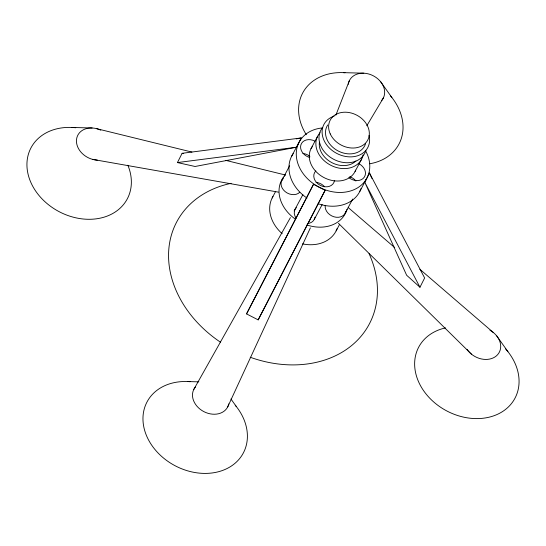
<?xml version="1.0" encoding="UTF-8"?>
<svg xmlns="http://www.w3.org/2000/svg" width="546" height="546" viewBox="0 0 546 546"><rect width="100%" height="100%" fill="white"/><g stroke="black" fill="none" stroke-linecap="round" stroke-linejoin="round"><path stroke-width="0.82" d="M335.845 115.206L349.426 80.535M227.723 406.886L310.374 227.866M177.443 162.571L182.111 153.303L301.242 137.94L296.574 147.208L195.072 166.482L177.443 162.571L296.574 147.208M364.803 182.282L369.471 173.014L424.631 277.975L419.963 287.244L406.633 275.239L364.803 182.282L419.963 287.244M246.539 313.902L313.513 184.302L325.143 190.281L258.176 319.881L246.539 313.902L313.513 184.302M258.176 319.881L325.143 190.281M291.591 156.34L298.525 143.298M272.161 197.973L275.669 191.387M281.791 180.542L289.667 165.731M310.967 148.771L317.574 136.357M302.866 194.642L294.157 210.933M314.291 219.376L322.167 204.559M355.077 171.451L361.684 159.029M345.195 213.138L352.682 199.065M336.138 230.862L339.639 224.27M359.821 191.414L366.366 179.095M193.796 389.441L290.411 217.601M366.816 125.751L383.353 97.973M296.253 138.889L301.242 137.94M343.434 72.645L363.807 73.191M71.765 127.45L92.138 127.989M187.797 381.558L198.833 381.852M92.533 159.364L278.467 192.144M182.111 153.303L183.709 153.658M96.908 128.74L191.905 152.061M225.771 160.374L285.251 174.973M348.239 207.589L394.69 247.584M419.847 269.246L493.393 332.569M338.424 223.287L471.457 354.163M380.767 81.907L391.898 97.563M496.805 336.022L507.93 351.672M230.938 398.99L236.261 406.47M369.471 173.014L371.915 178.44M369.048 253.624A108.988 86.466 28 0 1 353.317 344.116A108.988 86.466 28 0 1 250.218 357.248M220.372 342.13A108.988 86.466 28 0 1 168.728 250.334A108.988 86.466 28 0 1 231.149 183.326M235.258 405.234A54.498 43.236 28 0 1 220.038 471.294A54.498 43.236 28 0 1 145.229 432.261A54.498 43.236 28 0 1 190.179 381.709M390.376 95.707A54.498 43.236 28 0 1 369.758 163.759M306.326 134.719A54.498 43.236 28 0 1 345.017 72.734M127.853 165.22A54.498 43.236 28 0 1 92.963 219.164A54.498 43.236 28 0 1 27.648 172.202A54.498 43.236 28 0 1 75.751 127.757M505.337 348.601A54.498 43.236 28 0 1 497.836 414.155A54.498 43.236 28 0 1 421.744 387.837A54.498 43.236 28 0 1 445.516 327.907M337.128 228.583A35.968 28.535 28 0 1 302.47 243.878M282.186 233.695A35.968 28.535 28 0 1 272.959 196.526M348.246 84.33A19.076 15.131 28 0 1 372.754 75.519A19.076 15.131 28 0 1 381.565 100.594M97.304 160.114A19.076 15.131 28 0 1 76.529 139.462A19.076 15.131 28 0 1 100.792 130.173M228.767 403.876A19.076 15.131 28 0 1 203.951 411.677A19.076 15.131 28 0 1 195.584 386.821M489.967 330.241A19.076 15.131 28 0 1 496.3 355.965A19.076 15.131 28 0 1 467.123 349.433M347.003 209.418A35.968 28.535 28 0 1 306.948 224.979M295.522 219.246A35.968 28.535 28 0 1 283.21 177.552M284.227 176.221A35.968 28.535 28 0 1 285.333 174.959M314.96 217.219A10.852 8.606 28 0 1 307.439 223.532M296.062 218.052A10.852 8.606 28 0 1 296.321 207.637M299.754 192.288A10.852 8.606 28 0 1 285.196 191.646A10.852 8.606 28 0 1 283.121 178.726M345.727 211.732A10.852 8.606 28 0 1 333.859 216.762A10.852 8.606 28 0 1 325.225 205.378M349.672 176.706A10.852 8.606 28 0 1 355.937 181.04M302.853 153.453A10.852 8.606 28 0 1 309.889 156.395M316.052 182.364A10.852 8.606 28 0 1 324.597 186.752M361.063 188.479A38.357 30.433 28 0 1 318.147 203.692M306.975 198.075A38.357 30.433 28 0 1 293.209 153.597M365.718 151.065A38.357 30.433 28 0 1 347.727 191.68A38.357 30.433 28 0 1 298.471 165.165A38.357 30.433 28 0 1 322.7 127.907M358.954 163.759A10.852 8.606 28 0 1 364.141 177.368A10.852 8.606 28 0 1 348.839 177.593M309.725 157.48A10.852 8.606 28 0 1 300.894 144.861A10.852 8.606 28 0 1 314.844 141.086M334.493 180.487A10.852 8.606 28 0 1 320.297 185.374A10.852 8.606 28 0 1 315.854 170.905M355.678 170.106A24.802 19.676 28 0 1 323.348 177.245A24.802 19.676 28 0 1 312.537 146.28M363.104 154.832A24.802 19.676 28 0 1 330.774 165.267A24.802 19.676 28 0 1 320.099 132.726M355.924 160.974A21.253 16.865 28 0 1 332.043 162.749A21.253 16.865 28 0 1 319.41 142.206M365.875 150.423A24.802 19.676 28 0 1 333.886 159.405A24.802 19.676 28 0 1 322.256 128.003M369.069 135.449A24.802 19.676 28 0 1 353.248 156.722A24.802 19.676 28 0 1 324.119 140.636A24.802 19.676 28 0 1 334.138 116.155M365.588 143.646A21.253 16.865 28 0 1 338.684 151.242A21.253 16.865 28 0 1 327.689 124.986M330.241 133.893A21.253 16.865 28 0 0 365.267 143.4A21.253 16.865 28 0 0 351.412 113.056A21.253 16.865 28 0 0 330.241 133.893"/></g></svg>
